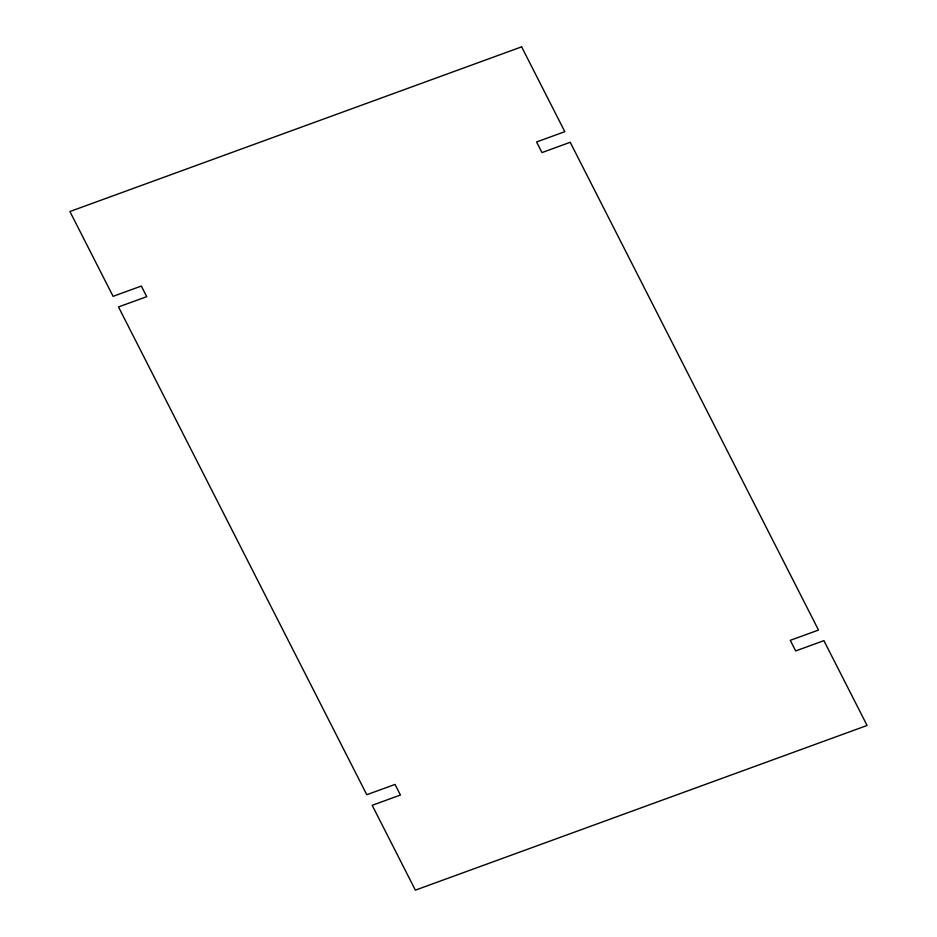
<?xml version="1.0" encoding="UTF-8"?>
<svg xmlns="http://www.w3.org/2000/svg" width="937" height="937" viewBox="0 0 937 937"><rect width="100%" height="100%" fill="white"/><g stroke="black" fill="none" stroke-linecap="round" stroke-linejoin="round"><path stroke-width="1.41" d="M521.628 46.85L69.912 211.528L113.096 296.35L141.323 286.054L146.722 296.666L118.495 306.949L366.789 794.717L395.027 784.421L400.427 795.033L372.188 805.316L415.372 890.15L867.088 725.472L823.904 640.65L795.677 650.946L790.278 640.334L818.505 630.051L570.211 142.283L541.973 152.579L536.573 141.967L564.812 131.684L521.628 46.85"/></g></svg>
